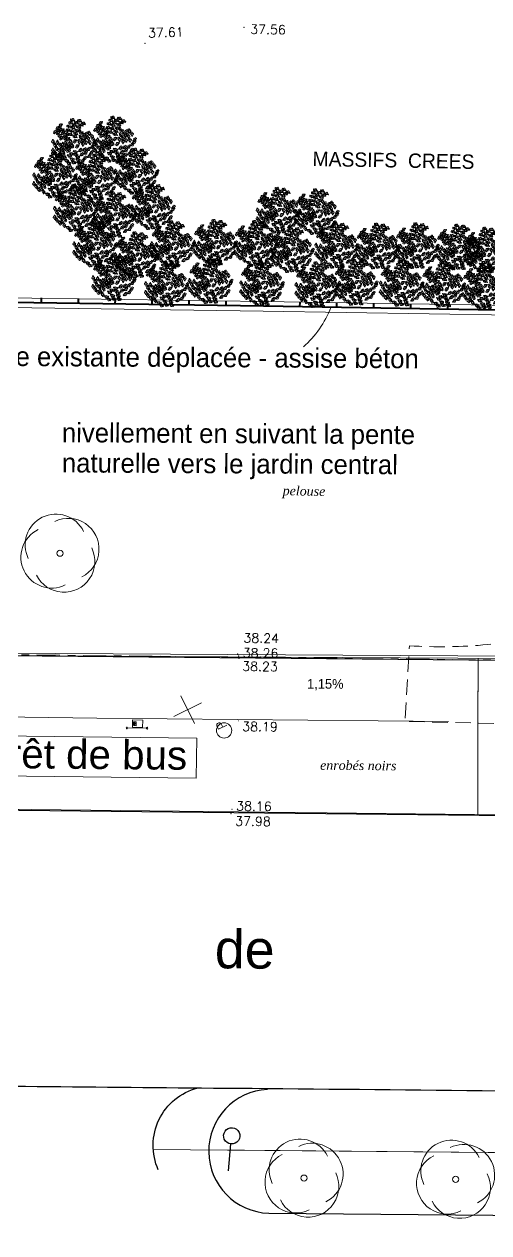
# Model space of a CAD drawing. Extents: x 996 to 1166918, y 537 to 295728.
# Drawn here: x 1091.48 to 1106.58, y 578.98 to 618.25 of the extents above; entities that cross this region are included whole.
import ezdxf

# ---------------------------------------------------------------- set-up
doc = ezdxf.new("R2010")
doc.units = 0
doc.header["$MEASUREMENT"] = 0
for name, pattern in [('CONTINU', [0]), ('DGN2', [0.75, 0.5, -0.25]), ('DGN3', [1.25, 1, -0.25]), ('DGN4', [1.5, 0.75, -0.25, 0.25, -0.25])]:
    doc.linetypes.add(name, pattern=pattern)
doc.layers.get('0').update_dxf_attribs({"linetype": 'CONTINUOUS', "lineweight": 0})
for name, color, linetype in [('BORDURE', 7, 'CONTINU'), ('PANNEAUX', 7, 'CONTINUOUS'), ('TEXTE', 7, 'CONTINUOUS')]:
    doc.layers.add(name, color=color, linetype=linetype)
for name, color, linetype, lineweight in [('CF-FON-CADASTRE-DIGITALISE', 6, 'DGN4', 0), ('CF-TOPO-ALTITUDE-TN', 94, 'CONTINUOUS', 0), ('CF-TOPO-ALTITUDE-VOIRIE', 7, 'CONTINUOUS', 0), ('CF-TOPO-BATI', 7, 'CONTINUOUS', 0), ('CF-TOPO-CARROYAGE', 7, 'CONTINUOUS', 0), ('CF-TOPO-EDF', 1, 'CONTINUOUS', 0), ('CF-TOPO-MOBILIER-FIXE', 7, 'CONTINUOUS', 0), ('CF-TOPO-MOBILIER-LEGER', 7, 'CONTINUOUS', 0), ('CF-TOPO-NATURE-MATERIAUX-TXT', 7, 'CONTINUOUS', 0), ('CF-TOPO-VEGETATION', 94, 'CONTINUOUS', 0), ('CF-TOPO-VOIRIE', 7, 'CONTINUOUS', 0), ('DIVERS', 7, 'CONTINU', 5), ('Niveaux projet', 7, 'CONTINU', 5), ('Texte projet', 7, 'CONTINU', 5)]:
    doc.layers.add(name, color=color, linetype=linetype, lineweight=lineweight)
doc.layers.add('Trottoirs', color=7, linetype='CONTINUOUS', true_color=0xffffff)
doc.styles.add('LEROY', font='j_leroy')
doc.styles.add('SIMPLEX', font='simplex.shx')
doc.styles.get("Standard").update_dxf_attribs({"font": 'arial.ttf'})
doc.styles.add('Style-Times New Roman IF', font='timesi.ttf')

# ---------------------------------------------------------------- blocks, each defined once
blk = doc.blocks.new('BL49', base_point=(1.5, 1))
blk.add_lwpolyline([(1.5, 0.5), (1.5, 1.125, -1.008035), (1.5, 1.5, -1.008035), (1.5, 1.125)], format="xyb")
blk = doc.blocks.new('cf30arbre20')
blk.add_circle((0, 0), 0.1)
for centre, start, end in [((0, 0.3), 0, 180), ((-0.3, 0), 90, 270), ((0.3, 0), 270, 90), ((0, -0.3), 180, 0)]:
    blk.add_arc(centre, 1, start, end)
blk = doc.blocks.new('cf182poubelle')
at = {"color": 0}
blk.add_circle((0, 0), 0.25, dxfattribs=at)
at = {"color": 0, "style": 'SIMPLEX'}
blk.add_text('P', height=0.3, rotation=180, dxfattribs=at).set_placement((-0.065, 0.151))
blk = doc.blocks.new('cf354coffret-edf')
at = {"linetype": 'Continuous'}
for p, q in [((1, 0.24), (0, 0.24)), ((0, 0.24), (0, 0)), ((1, 0), (0, 0)), ((1, 0), (1, 0.24))]:
    blk.add_line(p, q, dxfattribs=at)
at = {"linetype": 'Continuous', "style": 'SIMPLEX'}
blk.add_text('EDF', height=0.125, rotation=180, dxfattribs=at).set_placement((0.381, 0.184))
blk = doc.blocks.new('cf132arceau-vehicules')
blk.add_line((0.031, 0), (0.969, 0))
for centre in [(0, 0), (1, 0)]:
    blk.add_circle(centre, 0.0314)
blk = doc.blocks.new('CROIX')
at = {"linetype": 'CONTINU'}
for p, q in [((0, 0.5), (0, -0.5)), ((-0.5, 0), (0.5, 0))]:
    blk.add_line(p, q, dxfattribs=at)
blk = doc.blocks.new('BRANCHS', base_point=(1.485, 0.588))
for p, q in [((1.515, 0.652), (1.486, 0.637)), ((1.486, 0.637), (1.492, 0.625)), ((1.492, 0.625), (1.502, 0.614)), ((1.531, 0.65), (1.515, 0.652)), ((1.52, 0.596), (1.526, 0.621)), ((1.526, 0.621), (1.531, 0.65)), ((1.497, 0.601), (1.486, 0.588)), ((1.486, 0.588), (1.5, 0.588)), ((1.502, 0.614), (1.497, 0.601)), ((1.5, 0.588), (1.514, 0.563)), ((1.514, 0.563), (1.521, 0.541)), ((1.529, 0.612), (1.52, 0.596)), ((1.521, 0.541), (1.534, 0.54)), ((1.549, 0.62), (1.529, 0.612)), ((1.529, 0.572), (1.548, 0.576)), ((1.531, 0.565), (1.529, 0.572)), ((1.541, 0.554), (1.531, 0.565)), ((1.534, 0.54), (1.541, 0.554)), ((1.548, 0.576), (1.557, 0.579)), ((1.562, 0.6), (1.549, 0.62)), ((1.557, 0.579), (1.562, 0.6))]:
    blk.add_line(p, q)
blk = doc.blocks.new('A$C485828AD')
at = {"layer": 'DIVERS', "ltscale": 0.05, "yscale": 1.265625, "zscale": 1.265625}
for p, xscale, rotation in [((0.235, 1.142), 1.26562500000027, 119.9999999999929), ((0.305, 1.103), 1.26562500000027, 119.9999999999929), ((0.326, 1.232), 1.26562500000027, 119.9999999999929), ((0.385, 1.072), 1.26562500000027, 119.9999999999929), ((0.524, 1.063), 1.26562500000027, 60.00000000000705), ((0.553, 1.192), 1.26562500000027, 60.00000000000705), ((0.611, 1.305), 1.26562500000027, 60.00000000000705), ((0.67, 1.398), 1.26562500000027, 60.00000000000705), ((0.677, 1.153), 1.26562500000027, 60.00000000000705), ((0.728, 1.231), 1.26562500000027, 60.00000000000705), ((0.793, 1.309), 1.26562500000027, 60.00000000000705), ((0.811, 1.059), 1.26562500000027, 60.00000000000705), ((0.866, 1.168), 1.26562500000027, 60.00000000000705), ((0.895, 1.367), 1.26562500000027, 60.00000000000705), ((0.942, 1.234), 1.26562500000027, 60.00000000000705), ((1.022, 1.281), 1.26562500000027, 60.00000000000705), ((0.101, 0.754), 1.265625, 180), ((0.155, 1.021), 1.26562500000027, 119.9999999999929), ((0.254, 0.986), 1.26562500000027, 119.9999999999929), ((0.246, 0.727), 1.265625, 180), ((0.308, 0.901), 1.26562500000027, 119.9999999999929), ((0.359, 0.823), 1.26562500000027, 119.9999999999929), ((0.421, 1.006), 1.26562500000027, 119.9999999999929), ((0.476, 0.916), 1.26562500000027, 119.9999999999929), ((0.483, 0.83), 1.26562500000027, 119.9999999999929), ((0.57, 0.788), 1.26562500000027, 119.9999999999929), ((0.563, 1.007), 1.265625, 180), ((0.6, 0.927), 1.26562500000027, 60.00000000000705), ((0.648, 1.04), 1.26562500000027, 60.00000000000705), ((0.676, 0.754), 1.265625, 180), ((0.796, 0.721), 1.26562500000027, 119.9999999999929), ((0.753, 0.856), 1.26562500000027, 60.00000000000705), ((0.775, 0.954), 1.26562500000027, 60.00000000000705), ((0.97, 1.085), 1.265625, 180), ((1.362, 0.765), 1.26562500000027, 299.999999999993), ((0.097, 0.473), 1.265625, 180), ((0.17, 0.629), 1.265625, 180), ((0.17, 0.384), 1.265625, 180), ((0.221, 0.532), 1.265625, 180), ((0.301, 0.462), 1.265625, 180), ((0.337, 0.633), 1.265625, 180), ((0.385, 0.512), 1.265625, 180), ((0.417, 0.661), 1.265625, 180), ((0.436, 0.395), 1.265625, 180), ((0.476, 0.54), 1.265625, 180), ((0.505, 0.711), 1.265625, 180), ((0.541, 0.598), 1.265625, 180), ((0.559, 0.473), 1.265625, 180), ((0.618, 0.668), 1.265625, 180), ((0.621, 0.505), 1.265625, 180), ((0.643, 0.594), 1.265625, 180), ((0.67, 0.392), 1.26562500000027, 240.0000000000071), ((0.727, 0.621), 1.265625, 180), ((0.786, 0.458), 1.26562500000027, 240.0000000000071), ((0.804, 0.368), 1.26562500000027, 240.0000000000071), ((0.872, 0.558), 1.26562500000027, 119.9999999999929), ((0.9, 0.5), 1.26562500000027, 299.999999999993), ((0.947, 0.363), 1.26562500000027, 299.999999999993), ((1.038, 0.519), 1.26562500000027, 299.999999999993), ((1.075, 0.414), 1.26562500000027, 299.999999999993), ((1.169, 0.535), 1.26562500000027, 299.999999999993), ((1.264, 0.425), 1.26562500000027, 299.999999999993), ((1.282, 0.609), 1.26562500000027, 299.999999999993), ((1.347, 0.691), 1.26562500000027, 299.999999999993), ((0.261, 0.29), 1.265625, 180), ((0.33, 0.329), 1.265625, 180), ((0.406, 0.216), 1.265625, 180), ((0.495, 0.177), 1.26562500000027, 240.0000000000071), ((0.575, 0.092), 1.26562500000027, 240.0000000000071), ((0.593, 0.329), 1.26562500000027, 240.0000000000071), ((0.684, 0.22), 1.26562500000027, 240.0000000000071), ((0.735, 0.115), 1.26562500000027, 240.0000000000071), ((0.859, 0.294), 1.26562500000027, 240.0000000000071), ((0.877, 0.197), 1.26562500000027, 240.0000000000071), ((0.906, 0.103), 1.26562500000027, 240.0000000000071), ((1.053, 0.25), 1.26562500000027, 299.999999999993), ((1.187, 0.309), 1.26562500000027, 299.999999999993)]:
    blk.add_blockref('BRANCHS', p, dxfattribs=dict(at, xscale=xscale, rotation=rotation))
at = {"layer": 'DIVERS', "ltscale": 0.05, "xscale": 1.265625, "yscale": 1.265625, "zscale": 1.265625}
for p in [(0.849, 0.728), (0.893, 0.88), (0.962, 0.775), (0.969, 0.981), (1.038, 0.861), (1.067, 0.705), (1.093, 0.966), (1.144, 0.833), (1.173, 1.005), (1.191, 0.705), (1.26, 0.9), (0.965, 0.658)]:
    blk.add_blockref('BRANCHS', p, dxfattribs=at)

msp = doc.modelspace()

# ---------------------------------------------------------------- linework, layer by layer
at = {"extrusion": (0, 0, -1)}
for p, q in [((1097.085, 595.059), (1089.414, 595.149)), ((1097.069, 593.759), (1097.085, 595.059)), ((1089.399, 593.849), (1097.069, 593.759))]:
    msp.add_line(p, q, dxfattribs=at)
at = {"layer": 'BORDURE'}
for points in [[(1036.653, 628.983), (1036.917, 608.864, 0.034657), (1037.046, 607.379, 0.027465), (1037.395, 605.74, 0.021806), (1037.965, 603.947, 0.017481), (1038.754, 602.001, 0.009225), (1039.636, 600.108, 0.011904), (1040.481, 598.475, 0.015874), (1041.29, 597.103, 0.022049), (1042.062, 595.991, 0.021672), (1043.787, 593.948, 0.016245), (1045.949, 591.746, 0.033742), (1048.576, 589.559, 0.028748), (1051.697, 587.562, 0.07511), (1058.724, 584.857, 0.008341), (1060.462, 584.504, 0.010579), (1062.017, 584.249, 0.013799), (1063.388, 584.091, 0.018621), (1064.575, 584.031), (1078.799, 583.882, -0.000316), (1086.18, 583.799, 0.000781), (1098.39, 583.681, -0.000959), (1114.338, 583.512, 0.000319), (1132.761, 583.296)], [(1044.593, 593.093, 0.01006), (1045.949, 591.746, 0.033742), (1048.576, 589.559, 0.028748), (1051.697, 587.562, 0.046589), (1056.02, 585.614, 0.032802), (1060.462, 584.504, 0.010579), (1062.017, 584.249, 0.013799), (1063.388, 584.091, 0.018621), (1064.575, 584.031), (1078.799, 583.882, -0.000316), (1086.18, 583.799, 0.000781), (1098.39, 583.681, -0.000959), (1114.338, 583.512, 0.000319), (1132.761, 583.296)], [(1095.839, 581.029, -0.463778), (1097.117, 583.691)], [(1099.384, 583.642, 0.959876), (1099.427, 579.62), (1122.471, 579.411, 0.876233), (1123.098, 583.406)]]:
    msp.add_lwpolyline(points, format="xyb", dxfattribs=at)
at = {"layer": 'CF-FON-CADASTRE-DIGITALISE', "lineweight": 0, "flags": 128}
msp.add_lwpolyline([(1050.968, 703.567), (1053.482, 706.703), (1054.868, 711.757), (1098.804, 711.085), (1101.999, 712.978), (1112.616, 712.853), (1112.579, 707.868), (1117.23, 707.834), (1117.273, 710.777), (1153.907, 710.161, -0.128061), (1156.194, 709.608, -0.158091), (1158.331, 707.385, 0.029168), (1158.834, 706.487, -0.115233), (1159.602, 701.898), (1159.408, 609.46), (1158.951, 609.468), (1158.813, 602.433), (1152.032, 598.153, -0.108271), (1148.523, 597.143), (1064.89, 598.051, -0.391305), (1050.624, 612.661), (1050.97, 704.056), (1050.006, 709.836, 0.020715), (1049.379, 712.281, 0.027295), (1048.249, 715.408)], format="xyb", dxfattribs=at)
at = {"layer": 'CF-TOPO-ALTITUDE-TN', "lineweight": 0, "flags": 128}
for points in [[(1098.621, 618.156, 1), (1098.612, 618.152, 1), (1098.621, 618.156)], [(1095.415, 617.637, 1), (1095.406, 617.632, 1), (1095.415, 617.637)], [(1098.418, 597.787, 1), (1098.409, 597.783, 1), (1098.418, 597.787)]]:
    msp.add_lwpolyline(points, format="xyb", dxfattribs=at)
at = {"layer": 'CF-TOPO-ALTITUDE-TN', "lineweight": 0}
for p in [(1098.617, 618.154), (1095.41, 617.634), (1098.414, 597.785)]:
    msp.add_point(p, dxfattribs=at)
at = {"layer": 'CF-TOPO-ALTITUDE-VOIRIE', "lineweight": 0, "flags": 128}
for points in [[(1098.451, 597.724, 1), (1098.442, 597.72, 1), (1098.451, 597.724)], [(1098.467, 597.65, 1), (1098.458, 597.645, 1), (1098.467, 597.65)], [(1098.446, 595.62, 1), (1098.437, 595.616, 1), (1098.446, 595.62)], [(1098.236, 592.749, 1), (1098.227, 592.744, 1), (1098.236, 592.749)], [(1098.207, 592.604, 1), (1098.198, 592.6, 1), (1098.207, 592.604)]]:
    msp.add_lwpolyline(points, format="xyb", dxfattribs=at)
at = {"layer": 'CF-TOPO-BATI', "lineweight": 0, "flags": 128}
msp.add_lwpolyline([(1088.706, 609.083), (1099.249, 608.931), (1110.036, 608.755), (1110.041, 609.065), (1099.254, 609.241), (1088.71, 609.393)], dxfattribs=at)
at = {"layer": 'CF-TOPO-VOIRIE', "linetype": 'DGN2', "lineweight": 0, "flags": 128}
msp.add_lwpolyline([(1118.979, 614.709), (1115.943, 614.793), (1114.073, 614.801), (1112.102, 612.31), (1110.561, 612.5), (1109.807, 611.79), (1110.224, 609.791), (1110.208, 602.507), (1110.199, 602.152, -0.148538), (1109.539, 599.901, -0.228001), (1106.542, 598.096, -0.038784), (1103.996, 598.055), (1103.85, 595.599), (1108.567, 595.495), (1108.464, 592.676)], format="xyb", dxfattribs=at)
at = {"layer": 'CF-TOPO-VOIRIE', "lineweight": 0, "flags": 128}
for points in [[(1065.018, 596.029), (1082.898, 595.852), (1093.84, 595.708), (1105.267, 595.593)], [(1107.079, 592.566), (1086.917, 592.794), (1071.774, 592.937), (1063.654, 593.072), (1062.747, 593.141)]]:
    msp.add_lwpolyline(points, dxfattribs=at)
at = {"layer": 'DIVERS', "lineweight": 40}
for p, q in [((1092.041, 609.19), (1092.044, 609.358)), ((1093.241, 609.173), (1093.243, 609.339)), ((1094.441, 609.155), (1094.443, 609.319)), ((1095.641, 609.138), (1095.643, 609.3)), ((1096.84, 609.121), (1096.843, 609.28)), ((1098.04, 609.103), (1098.043, 609.261)), ((1099.24, 609.086), (1099.243, 609.241)), ((1100.44, 609.067), (1100.443, 609.221)), ((1101.64, 609.047), (1101.642, 609.202)), ((1102.84, 609.027), (1102.842, 609.182)), ((1104.04, 609.008), (1104.042, 609.163)), ((1105.239, 608.988), (1105.242, 609.143)), ((1106.439, 608.969), (1106.442, 609.124))]:
    msp.add_line(p, q, dxfattribs=at)
at = {"layer": 'DIVERS'}
for p, q in [((1088.592, 597.752), (1110.084, 597.631)), ((1088.593, 597.823), (1110.086, 597.701))]:
    msp.add_line(p, q, dxfattribs=at)
at = {"layer": 'DIVERS', "lineweight": 40, "flags": 128}
msp.add_lwpolyline([(1110.039, 608.91), (1099.251, 609.086), (1088.808, 609.237)], dxfattribs=at)
at = {"layer": 'DIVERS'}
for points in [[(1106.231, 597.653), (1106.222, 595.552), (1106.224, 592.55)], [(1106.23, 597.55), (1106.222, 595.552), (1106.224, 592.55)]]:
    msp.add_lwpolyline(points, dxfattribs=at)
for points in [[(1095.674, 581.689), (1111.394, 581.55, -0.166598), (1111.914, 581.029, -0.166598)], [(1097.478, 581.673), (1111.394, 581.55, -0.618044), (1111.41, 579.518)]]:
    msp.add_lwpolyline(points, format="xyb", dxfattribs=at)
at = {"layer": 'Texte projet'}
msp.add_arc((1098.299, 610.287), 3.381, 311.7544, 338.5344, dxfattribs=at)
at = {"layer": 'Trottoirs', "ltscale": 0.05}
msp.add_lwpolyline([(1116.327, 597.489), (1088.592, 597.752), (1080.435, 597.804), (1065.435, 598.004), (1065.409, 595.968), (1065.377, 592.992), (1116.235, 592.445), (1116.327, 597.489)], dxfattribs=at)

# ---------------------------------------------------------------- block references
at = {"layer": 'CF-TOPO-CARROYAGE', "rotation": 26.18773148999673}
msp.add_blockref('CROIX', (1096.793, 595.982), dxfattribs=at)
at = {"layer": 'CF-TOPO-EDF', "lineweight": 0, "extrusion": (0, 0, -1), "xscale": 0.3281352811124374, "zscale": 0.572830935889815, "rotation": 181.7442248687138}
msp.add_blockref('cf354coffret-edf', (-1095.003, 595.647), dxfattribs=at)
at = {"layer": 'CF-TOPO-MOBILIER-FIXE', "lineweight": 0, "extrusion": (0, 0, -1), "xscale": 0.6582267644737725, "zscale": 0.8113117554144597, "rotation": 180.5234944877001}
msp.add_blockref('cf132arceau-vehicules', (-1094.815, 595.385), dxfattribs=at)
at = {"layer": 'CF-TOPO-MOBILIER-LEGER', "lineweight": 0, "rotation": 296.1877314899967}
msp.add_blockref('cf182poubelle', (1097.976, 595.305), dxfattribs=at)
at = {"layer": 'CF-TOPO-VEGETATION', "lineweight": 0}
for p, rotation in [((1092.644, 601.064), 296.1877314899967), ((1100.572, 580.759), 296.1877314899976), ((1105.497, 580.722), 296.1877314899976)]:
    msp.add_blockref('cf30arbre20', p, dxfattribs=dict(at, rotation=rotation))
at = {"layer": 'DIVERS', "ltscale": 0.05}
for p in [(1092.37, 613.695), (1093.674, 613.771), (1094.402, 612.731), (1091.753, 612.604), (1093.09, 612.538), (1092.428, 611.517), (1094.935, 611.58), (1093.68, 611.32), (1099.014, 611.463), (1100.259, 611.417), (1093.06, 610.368), (1095.58, 610.371), (1096.959, 610.417), (1098.281, 610.382), (1094.396, 610.015), (1099.452, 610.183), (1100.918, 610.324), (1102.24, 610.301), (1103.516, 610.313), (1104.849, 610.267), (1105.758, 610.166), (1093.675, 609.265), (1096.807, 609.177), (1095.385, 609.07), (1098.48, 609.099), (1100.275, 609.043), (1101.526, 609.12), (1103.016, 609.091), (1104.37, 609.052), (1105.7, 608.994)]:
    msp.add_blockref('A$C485828AD', p, dxfattribs=at)
at = {"layer": 'PANNEAUX', "xscale": 1.399999999999997, "yscale": 1.399999999999977, "rotation": 354.859123403894}
msp.add_blockref('BL49', (1098.184, 581.697), dxfattribs=at)

# ---------------------------------------------------------------- texts
at = {"layer": 'CF-TOPO-ALTITUDE-TN', "linetype": 'DGN3', "lineweight": 0, "style": 'SIMPLEX'}
for s, rotation, p in [('37.61', 1.5648, (1095.508, 617.82)), ('37.56', 359.1712, (1098.823, 617.939)), ('38.24', 359.3371, (1098.603, 598.161))]:
    msp.add_text(s, height=0.3, rotation=rotation, dxfattribs=at).set_placement(p)
at = {"layer": 'CF-TOPO-ALTITUDE-VOIRIE', "linetype": 'DGN3', "lineweight": 0, "style": 'SIMPLEX'}
for s, rotation, p in [('38.26', 359.3371, (1098.58, 597.677)), ('38.23', 359.3371, (1098.562, 597.243)), ('38.19', 359.3523, (1098.562, 595.287)), ('38.16', 359.3523, (1098.365, 592.701)), ('37.98', 359.3523, (1098.334, 592.21))]:
    msp.add_text(s, height=0.3, rotation=rotation, dxfattribs=at).set_placement(p)
at = {"layer": 'CF-TOPO-NATURE-MATERIAUX-TXT', "color": 7, "linetype": 'DGN3', "lineweight": 0, "style": 'Style-Times New Roman IF', "width": 0.999837}
msp.add_text('pelouse', height=0.3, rotation=359.0593, dxfattribs=at).set_placement((1099.877, 602.948))
at = {"layer": 'CF-TOPO-NATURE-MATERIAUX-TXT', "color": 7, "linetype": 'DGN3', "lineweight": 0, "style": 'Style-Times New Roman IF'}
msp.add_text('enrobés noirs', height=0.3, rotation=359.5204, dxfattribs=at).set_placement((1101.093, 594.029))
at = {"layer": 'Niveaux projet', "style": 'LEROY'}
msp.add_text('1,15%%%', height=0.3125, rotation=359.678, dxfattribs=at).set_placement((1100.671, 596.665))
at = {"layer": 'TEXTE'}
for s, height, p in [('arrêt de bus', 0.93751, (1089.783, 594.09)), ('de', 1.25, (1097.67, 587.579))]:
    msp.add_text(s, height=height, rotation=359.4879, dxfattribs=at).set_placement(p)
at = {"layer": 'Texte projet', "style": 'LEROY'}
for s, height, rotation, p in [('MASSIFS  CREES', 0.46877, 358.9495, (1100.846, 613.645)), ('grille existante déplacée - assise béton', 0.62496, 359.678, (1089.899, 607.153)), ('nivellement en suivant la pente', 0.62496, 359.678, (1092.704, 604.671)), ('naturelle vers le jardin central', 0.62496, 359.678, (1092.704, 603.69))]:
    msp.add_text(s, height=height, rotation=rotation, dxfattribs=at).set_placement(p)

doc.saveas('drawing.dxf')
